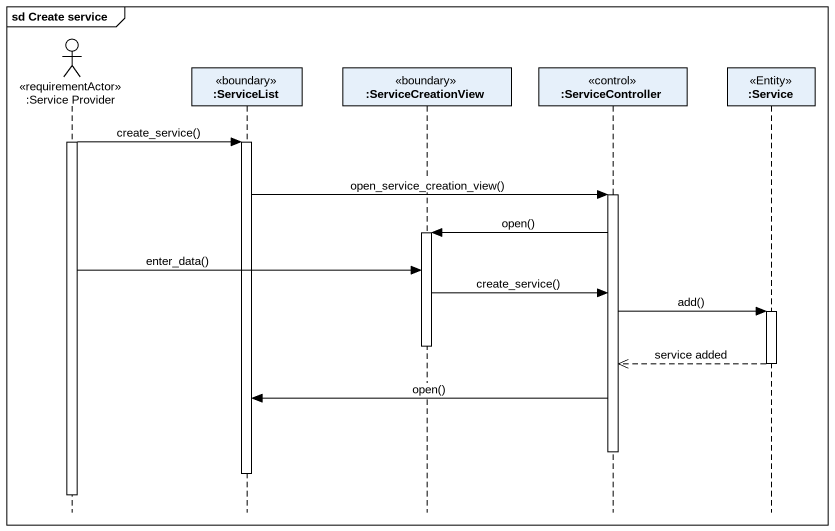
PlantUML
@startuml
mainframe sd Create service
hide footbox
actor ":Service Provider" as Service_Provider <<requirementActor>>
participant ":ServiceList" as ServiceList <<boundary>>
participant ":ServiceCreationView" as ServiceCreationView <<boundary>>
participant ":ServiceController" as ServiceController <<control>>
participant ":Service" as Service <<Entity>>

activate Service_Provider
Service_Provider -> ServiceList : create_service()
activate ServiceList
ServiceList -> ServiceController : open_service_creation_view()
activate ServiceController
ServiceController -> ServiceCreationView : open()
activate ServiceCreationView
Service_Provider -> ServiceCreationView : enter_data()
ServiceCreationView -> ServiceController : create_service()
ServiceController -> Service : add()
activate Service
deactivate ServiceCreationView
Service -->> ServiceController : service added
deactivate Service
ServiceController -> ServiceList : open()
deactivate ServiceController
deactivate ServiceList
deactivate Service_Provider
@enduml
